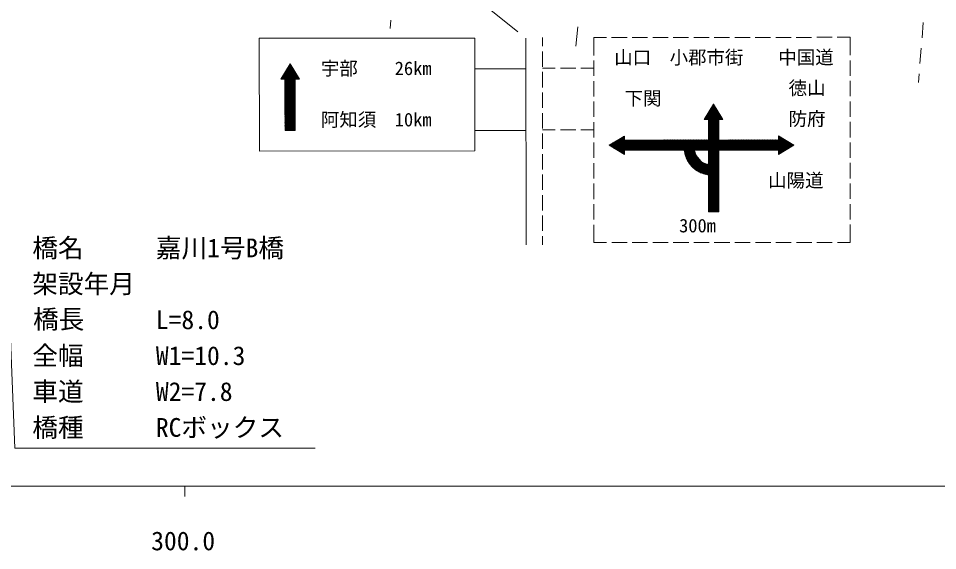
# Model space of a CAD drawing. Units: millimetres, scale not verified. Extents: x 40000 to 680000, y 20000 to 380000.
# Drawn here: x 351778 to 441410, y 198715 to 250598 of the extents above; entities that cross this region are included whole.
import ezdxf
from ezdxf.enums import TextEntityAlignment as Align

# ---------------------------------------------------------------- set-up
doc = ezdxf.new("R2010")
doc.units = ezdxf.units.MM
doc.header["$LTSCALE"] = 1000
for name, color, linetype, lineweight in [('M-BGD', 7, 'Continuous', 13), ('M-STR-HTXT', 7, 'Continuous', 13), ('M-STR-STRC', 7, 'Continuous', 13), ('M-TTL-BAND', 7, 'Continuous', 13)]:
    doc.layers.add(name, color=color, linetype=linetype, lineweight=lineweight)
doc.styles.add('ＭＳ ゴシック', font='')
doc.styles.get('ＭＳ ゴシック').set_extended_font_data('MS Gothic')

msp = doc.modelspace()

# ---------------------------------------------------------------- linework, layer by layer
at = {"layer": 'M-BGD'}
for p, q in [((388089, 250438), (388020, 249614)), ((440011, 250190), (439889, 248695)), ((406341, 249764), (406121, 247895)), ((439808, 247698), (439686, 246203)), ((439604, 245207), (439533, 244334))]:
    msp.add_line(p, q, dxfattribs=at)
at = {"layer": 'M-STR-HTXT'}
msp.add_lwpolyline([(348736, 276015), (351444, 208691), (380704, 208691)], dxfattribs=at)
at = {"layer": 'M-STR-STRC'}
for p, q in [((355869, 285405), (400466, 249275)), ((375270, 248667), (396270, 248679)), ((375270, 248667), (375277, 237667)), ((396270, 248679), (396277, 237679)), ((401270, 248682), (401282, 228512)), ((402876, 248735), (402876, 247874)), ((407876, 248738), (409126, 248739)), ((407877, 246988), (407876, 248738)), ((409626, 248739), (411126, 248740)), ((411626, 248740), (413126, 248741)), ((413626, 248741), (415126, 248742)), ((415626, 248742), (417126, 248743)), ((417626, 248744), (419126, 248744)), ((419626, 248745), (421126, 248746)), ((421626, 248746), (423126, 248747)), ((423626, 248747), (425126, 248748)), ((425626, 248748), (427126, 248749)), ((427626, 248749), (429126, 248750)), ((429626, 248751), (431126, 248751)), ((431626, 248752), (432876, 248752)), ((432876, 248752), (432877, 247002)), ((402876, 247374), (402877, 245874)), ((407878, 244988), (407877, 246488)), ((432877, 246502), (432878, 245002)), ((378272, 246168), (377383, 244668)), ((377440, 244765), (378488, 245813)), ((377485, 244668), (378541, 245725)), ((377626, 244668), (378595, 245637)), ((377646, 245112), (378435, 245901)), ((377852, 245459), (378381, 245989)), ((378963, 244669), (377971, 245661)), ((379105, 244669), (378024, 245750)), ((378057, 245806), (378328, 246077)), ((379085, 244830), (378076, 245839)), ((378866, 245191), (378129, 245927)), ((378647, 245551), (378182, 246016)), ((378428, 245911), (378234, 246105)), ((378263, 246153), (378274, 246165)), ((378272, 246168), (379183, 244669)), ((396272, 245679), (401272, 245682)), ((404127, 245736), (402877, 245735)), ((406127, 245737), (404627, 245736)), ((407877, 245738), (406627, 245737)), ((377550, 244668), (377445, 244773)), ((377691, 244668), (377498, 244862)), ((378773, 243728), (377550, 244951)), ((378773, 243869), (377603, 245039)), ((378773, 244011), (377656, 245128)), ((378773, 244152), (377708, 245217)), ((378773, 244294), (377761, 245306)), ((377768, 244668), (378648, 245549)), ((377773, 244532), (378702, 245461)), ((377773, 244390), (378755, 245373)), ((377773, 244249), (378809, 245285)), ((377773, 244108), (378862, 245197)), ((377773, 243966), (378916, 245109)), ((377773, 243825), (378969, 245021)), ((377773, 243684), (379022, 244933)), ((378773, 244435), (377813, 245395)), ((378773, 244577), (377866, 245483)), ((378822, 244669), (377919, 245572)), ((378900, 244669), (379076, 244845)), ((379041, 244669), (379129, 244757)), ((402877, 245374), (402878, 243874)), ((377583, 244668), (377383, 244668)), ((377409, 244668), (377392, 244684)), ((377773, 244668), (377583, 244668)), ((377773, 244668), (377774, 242668)), ((378773, 243586), (377773, 244587)), ((377773, 243542), (378773, 244542)), ((378773, 243445), (377773, 244445)), ((378774, 243303), (377773, 244304)), ((378774, 243162), (377773, 244162)), ((378774, 243020), (377773, 244021)), ((378774, 242879), (377773, 243879)), ((377774, 243401), (378773, 244401)), ((377774, 243260), (378773, 244259)), ((377774, 243118), (378773, 244118)), ((377774, 242977), (378773, 243976)), ((377774, 242836), (378773, 243835)), ((378774, 242669), (378773, 244669)), ((378773, 244669), (378973, 244669)), ((378973, 244669), (379183, 244669)), ((407879, 242988), (407878, 244488)), ((432878, 244502), (432879, 243002)), ((378774, 242737), (377773, 243738)), ((378774, 242596), (377773, 243596)), ((378774, 242454), (377773, 243455)), ((377774, 242694), (378773, 243694)), ((377774, 242553), (378773, 243552)), ((377774, 242412), (378774, 243411)), ((378774, 242313), (377774, 243313)), ((377774, 242270), (378774, 243270)), ((378774, 242171), (377774, 243172)), ((377774, 242129), (378774, 243128)), ((378774, 242030), (377774, 243030)), ((377774, 241988), (378774, 242987)), ((402879, 243374), (402880, 241874)), ((378774, 241888), (377774, 242889)), ((377774, 241846), (378774, 242846)), ((378774, 241747), (377774, 242747)), ((377776, 239668), (377774, 242668)), ((378775, 241605), (377774, 242606)), ((378775, 241464), (377774, 242464)), ((378775, 241322), (377774, 242323)), ((378775, 241180), (377774, 242181)), ((378775, 241039), (377774, 242040)), ((377775, 241705), (378774, 242704)), ((377775, 241564), (378774, 242563)), ((377775, 241422), (378774, 242422)), ((377775, 241281), (378774, 242280)), ((377775, 241140), (378774, 242139)), ((378774, 242669), (378776, 239669)), ((407880, 240988), (407879, 242488)), ((419569, 242245), (418660, 240744)), ((419061, 241405), (419693, 242037)), ((419278, 241764), (419640, 242126)), ((419995, 241529), (419460, 242064)), ((419495, 242123), (419587, 242215)), ((419788, 241877), (419513, 242152)), ((419581, 242226), (419566, 242240)), ((419569, 242245), (420460, 240745)), ((432879, 242502), (432880, 241002)), ((378775, 240897), (377774, 241898)), ((378775, 240756), (377774, 241757)), ((377775, 240998), (378774, 241998)), ((377775, 240857), (378774, 241856)), ((377775, 240716), (378774, 241715)), ((378775, 240614), (377775, 241615)), ((377775, 240574), (378775, 241574)), ((378775, 240473), (377775, 241474)), ((377775, 240433), (378775, 241432)), ((378775, 240331), (377775, 241332)), ((377775, 240292), (378775, 241291)), ((378775, 240190), (377775, 241191)), ((377775, 240150), (378775, 241150)), ((402880, 241374), (402881, 239874)), ((418683, 240744), (419798, 241860)), ((418824, 240744), (419851, 241771)), ((418843, 241046), (419745, 241948)), ((420071, 240039), (418926, 241183)), ((418966, 240744), (419903, 241682)), ((420071, 240180), (418980, 241271)), ((420070, 240322), (419033, 241359)), ((419070, 240708), (419956, 241594)), ((419070, 240566), (420009, 241505)), ((419070, 240425), (420062, 241416)), ((419070, 240284), (420114, 241327)), ((419071, 240142), (420167, 241239)), ((419071, 240001), (420220, 241150)), ((420070, 240463), (419086, 241447)), ((420070, 240605), (419140, 241535)), ((420071, 240745), (419193, 241624)), ((420213, 240745), (419246, 241712)), ((420354, 240745), (419300, 241800)), ((420409, 240832), (419353, 241888)), ((420202, 241181), (419406, 241976)), ((378775, 240048), (377775, 241049)), ((377775, 240009), (378775, 241008)), ((378776, 239907), (377775, 240908)), ((378776, 239765), (377775, 240766)), ((378731, 239669), (377775, 240625)), ((378590, 239669), (377775, 240483)), ((378448, 239669), (377775, 240342)), ((377776, 239868), (378775, 240867)), ((377776, 239726), (378775, 240726)), ((377859, 239668), (378775, 240584)), ((378001, 239668), (378775, 240443)), ((378142, 239668), (378775, 240302)), ((407881, 238988), (407880, 240488)), ((419070, 240744), (418660, 240744)), ((418799, 240744), (418713, 240831)), ((418941, 240744), (418766, 240919)), ((420071, 239756), (418819, 241007)), ((420071, 239897), (418873, 241095)), ((419070, 240744), (419071, 238748)), ((420071, 239614), (419070, 240615)), ((420071, 239473), (419070, 240473)), ((420071, 239331), (419070, 240332)), ((419071, 239860), (420272, 241061)), ((419071, 239718), (420070, 240718)), ((419071, 239577), (420070, 240576)), ((419071, 239436), (420070, 240435)), ((419071, 239294), (420070, 240294)), ((420071, 238741), (420070, 240745)), ((420070, 240745), (420460, 240745)), ((420098, 240745), (420325, 240973)), ((420239, 240745), (420378, 240884)), ((420381, 240745), (420431, 240795)), ((432880, 240502), (432881, 239002)), ((378307, 239668), (377775, 240200)), ((378166, 239668), (377775, 240059)), ((378024, 239668), (377776, 239917)), ((377883, 239668), (377776, 239776)), ((378776, 239669), (377776, 239668)), ((378284, 239668), (378775, 240160)), ((378425, 239669), (378775, 240019)), ((378567, 239669), (378776, 239878)), ((378708, 239669), (378776, 239736)), ((396276, 239679), (401276, 239682)), ((404131, 239736), (402881, 239735)), ((402881, 239374), (402882, 237874)), ((406131, 239737), (404631, 239736)), ((407881, 239738), (406631, 239737)), ((418086, 237743), (420071, 239728)), ((418228, 237744), (420071, 239587)), ((418370, 237745), (420071, 239446)), ((420071, 239190), (419070, 240190)), ((419071, 239153), (420071, 240152)), ((420071, 239048), (419071, 240049)), ((419071, 239012), (420071, 240011)), ((420071, 238907), (419071, 239907)), ((419071, 238870), (420071, 239870)), ((420071, 238765), (419071, 239766)), ((420953, 237743), (419071, 239624)), ((420811, 237742), (419071, 239483)), ((420670, 237742), (419071, 239341)), ((407882, 236988), (407881, 238488)), ((410881, 239130), (409382, 238239)), ((409474, 238183), (409748, 238457)), ((409562, 238129), (410096, 238664)), ((409650, 238076), (410445, 238871)), ((409738, 238023), (410793, 239078)), ((410882, 237348), (409764, 238466)), ((409826, 237969), (410881, 239024)), ((410882, 237489), (409853, 238519)), ((409915, 237916), (410881, 238883)), ((410882, 237631), (409941, 238571)), ((410003, 237863), (410881, 238741)), ((410914, 237740), (410030, 238624)), ((410091, 237809), (411021, 238740)), ((411056, 237740), (410119, 238677)), ((410179, 237756), (411163, 238740)), ((411197, 237740), (410208, 238730)), ((410267, 237703), (411304, 238740)), ((411339, 237740), (410296, 238782)), ((410355, 237649), (411446, 238740)), ((411480, 237740), (410385, 238835)), ((410443, 237596), (411587, 238740)), ((411621, 237740), (410474, 238888)), ((410531, 237542), (411729, 238740)), ((411763, 237740), (410562, 238940)), ((410619, 237489), (411870, 238740)), ((410881, 238763), (410651, 238993)), ((410881, 238904), (410740, 239046)), ((410881, 239046), (410829, 239098)), ((410881, 238740), (410881, 239130)), ((413881, 238741), (410881, 238740)), ((411904, 237740), (410904, 238740)), ((411011, 237740), (412012, 238740)), ((412046, 237740), (411046, 238740)), ((411153, 237740), (412153, 238740)), ((412187, 237740), (411187, 238740)), ((411294, 237740), (412295, 238741)), ((412328, 237740), (411328, 238740)), ((411436, 237740), (412436, 238741)), ((412470, 237740), (411470, 238740)), ((411577, 237740), (412578, 238741)), ((412611, 237740), (411611, 238740)), ((411718, 237740), (412719, 238741)), ((412752, 237740), (411752, 238740)), ((411860, 237740), (412861, 238741)), ((412894, 237740), (411894, 238740)), ((412001, 237740), (413002, 238741)), ((413035, 237740), (412035, 238740)), ((412143, 237740), (413144, 238741)), ((413177, 237740), (412176, 238740)), ((412284, 237740), (413285, 238741)), ((413318, 237740), (412318, 238741)), ((412426, 237740), (413427, 238741)), ((413459, 237740), (412459, 238741)), ((412567, 237740), (413568, 238741)), ((413601, 237741), (412601, 238741)), ((412709, 237740), (413710, 238741)), ((413742, 237741), (412742, 238741)), ((412850, 237740), (413851, 238741)), ((413883, 237741), (412883, 238741)), ((412992, 237740), (413993, 238742)), ((414025, 237741), (413025, 238741)), ((413133, 237740), (414134, 238742)), ((414166, 237741), (413166, 238741)), ((413275, 237740), (414276, 238742)), ((414308, 237741), (413307, 238741)), ((413416, 237740), (414418, 238742)), ((414449, 237741), (413449, 238741)), ((413557, 237741), (414559, 238742)), ((414590, 237741), (413590, 238741)), ((413699, 237741), (414701, 238743)), ((414732, 237741), (413731, 238741)), ((413840, 237741), (414843, 238743)), ((414873, 237741), (413873, 238741)), ((413881, 238741), (419071, 238748)), ((413982, 237741), (414984, 238743)), ((415014, 237741), (414014, 238742)), ((414123, 237741), (415126, 238743)), ((415156, 237741), (414155, 238742)), ((414265, 237741), (415267, 238743)), ((415297, 237741), (414296, 238742)), ((414406, 237741), (415409, 238743)), ((415439, 237741), (414438, 238742)), ((414548, 237741), (415551, 238744)), ((415580, 237741), (414579, 238742)), ((414689, 237741), (415692, 238744)), ((415721, 237741), (414720, 238743)), ((414831, 237741), (415834, 238744)), ((415863, 237741), (414861, 238743)), ((414972, 237741), (415975, 238744)), ((416004, 237741), (415002, 238743)), ((415114, 237741), (416117, 238744)), ((416146, 237741), (415144, 238743)), ((415255, 237741), (416259, 238745)), ((416287, 237741), (415285, 238743)), ((415397, 237741), (416400, 238745)), ((416428, 237741), (415426, 238744)), ((415538, 237741), (416542, 238745)), ((416570, 237741), (415567, 238744)), ((415679, 237741), (416683, 238745)), ((420074, 234379), (415709, 238744)), ((415821, 237741), (416825, 238745)), ((420074, 234520), (415850, 238744)), ((415962, 237741), (416967, 238746)), ((420074, 234662), (415991, 238744)), ((416104, 237741), (417108, 238746)), ((420074, 234803), (416132, 238744)), ((416245, 237741), (417250, 238746)), ((418072, 236946), (416274, 238745)), ((416387, 237741), (417392, 238746)), ((417846, 237313), (416415, 238745)), ((416528, 237741), (417533, 238746)), ((417763, 237538), (416556, 238745)), ((416670, 237741), (417675, 238747)), ((417720, 237723), (416697, 238745)), ((416719, 237649), (417816, 238747)), ((416739, 237528), (417958, 238747)), ((416764, 237411), (418100, 238747)), ((416793, 237299), (418241, 238747)), ((416826, 237190), (418383, 238747)), ((417842, 237742), (416838, 238745)), ((416862, 237085), (418524, 238748)), ((416902, 236984), (418666, 238748)), ((417982, 237743), (416980, 238746)), ((418123, 237744), (417121, 238746)), ((418264, 237744), (417262, 238746)), ((418405, 237745), (417403, 238746)), ((418545, 237746), (417545, 238746)), ((418686, 237746), (417686, 238747)), ((417802, 237742), (418808, 238748)), ((418827, 237747), (417827, 238747)), ((417944, 237743), (418949, 238748)), ((418967, 237748), (417968, 238747)), ((420072, 236784), (418110, 238747)), ((420072, 236926), (418251, 238747)), ((420072, 237067), (418392, 238747)), ((418512, 237746), (420071, 239304)), ((420072, 237209), (418533, 238748)), ((418654, 237746), (420071, 239163)), ((420072, 237350), (418674, 238748)), ((418797, 237747), (420071, 239022)), ((420072, 237492), (418816, 238748)), ((418939, 237748), (420071, 238880)), ((420072, 237633), (418957, 238748)), ((420529, 237742), (419071, 239200)), ((420388, 237742), (419071, 239058)), ((420246, 237742), (419071, 238917)), ((420105, 237741), (419071, 238775)), ((419072, 237598), (420215, 238742)), ((419072, 237740), (420074, 238741)), ((419073, 237457), (420357, 238742)), ((419073, 237316), (420499, 238742)), ((419073, 237175), (420640, 238742)), ((419074, 236752), (421065, 238743)), ((419074, 237034), (420782, 238742)), ((419074, 236893), (420923, 238742)), ((420071, 238741), (425881, 238748)), ((421094, 237743), (420095, 238741)), ((420205, 237742), (421207, 238743)), ((421235, 237743), (420236, 238742)), ((420347, 237742), (421348, 238743)), ((421376, 237743), (420378, 238742)), ((420489, 237742), (421490, 238743)), ((421518, 237743), (420519, 238742)), ((420630, 237742), (421631, 238743)), ((421659, 237743), (420660, 238742)), ((420772, 237742), (421773, 238743)), ((421800, 237744), (420801, 238742)), ((420913, 237742), (421915, 238744)), ((421941, 237744), (420943, 238742)), ((421055, 237743), (422056, 238744)), ((422083, 237744), (421084, 238743)), ((421197, 237743), (422198, 238744)), ((422224, 237744), (421225, 238743)), ((421338, 237743), (422339, 238744)), ((422365, 237744), (421366, 238743)), ((421480, 237743), (422481, 238744)), ((422506, 237744), (421508, 238743)), ((421621, 237743), (422622, 238745)), ((422648, 237745), (421649, 238743)), ((421763, 237743), (422764, 238745)), ((422789, 237745), (421790, 238744)), ((421904, 237744), (422906, 238745)), ((422930, 237745), (421931, 238744)), ((422046, 237744), (423047, 238745)), ((423071, 237745), (422073, 238744)), ((422188, 237744), (423189, 238745)), ((423213, 237745), (422214, 238744)), ((422329, 237744), (423330, 238745)), ((423354, 237745), (422355, 238744)), ((422471, 237744), (423472, 238746)), ((423495, 237746), (422496, 238744)), ((422612, 237744), (423614, 238746)), ((423636, 237746), (422638, 238745)), ((422754, 237745), (423755, 238746)), ((423778, 237746), (422779, 238745)), ((422896, 237745), (423897, 238746)), ((423919, 237746), (422920, 238745)), ((423037, 237745), (424038, 238746)), ((424060, 237746), (423061, 238745)), ((423179, 237745), (424180, 238746)), ((424201, 237746), (423203, 238745)), ((423320, 237745), (424322, 238747)), ((424343, 237747), (423344, 238745)), ((423462, 237746), (424463, 238747)), ((424484, 237747), (423485, 238746)), ((423604, 237746), (424605, 238747)), ((424625, 237747), (423626, 238746)), ((423745, 237746), (424746, 238747)), ((424766, 237747), (423768, 238746)), ((423887, 237746), (424888, 238747)), ((424908, 237747), (423909, 238746)), ((424028, 237746), (425030, 238747)), ((425049, 237747), (424050, 238746)), ((424170, 237746), (425171, 238748)), ((425190, 237748), (424191, 238746)), ((424312, 237747), (425313, 238748)), ((425331, 237748), (424333, 238747)), ((424453, 237747), (425454, 238748)), ((425473, 237748), (424474, 238747)), ((424595, 237747), (425596, 238748)), ((425614, 237748), (424615, 238747)), ((424736, 237747), (425737, 238748)), ((425755, 237748), (424756, 238747)), ((424878, 237747), (425879, 238748)), ((426146, 237499), (424898, 238747)), ((425019, 237747), (426214, 238941)), ((426234, 237552), (425039, 238747)), ((425161, 237748), (426302, 238889)), ((426322, 237606), (425180, 238748)), ((425303, 237748), (426391, 238836)), ((426410, 237659), (425321, 238748)), ((425444, 237748), (426480, 238784)), ((426498, 237713), (425463, 238748)), ((425586, 237748), (426569, 238731)), ((426586, 237766), (425604, 238748)), ((425727, 237748), (426658, 238678)), ((426674, 237819), (425745, 238748)), ((425869, 237748), (426746, 238626)), ((425881, 238748), (425881, 239138)), ((425881, 239138), (427382, 238249)), ((425881, 239033), (425947, 239099)), ((425881, 238892), (426036, 239047)), ((426938, 237980), (425881, 239037)), ((425881, 238751), (426125, 238994)), ((426850, 237926), (425881, 238895)), ((426762, 237873), (425881, 238754)), ((425882, 237620), (426835, 238573)), ((425882, 237479), (426924, 238520)), ((425885, 237340), (427013, 238468)), ((427026, 238033), (425978, 239081)), ((427114, 238087), (426325, 238875)), ((427202, 238140), (426672, 238670)), ((427290, 238194), (427020, 238464)), ((432881, 238502), (432882, 237002)), ((375277, 237667), (396277, 237679)), ((409382, 238239), (410882, 237330)), ((409386, 238236), (409400, 238250)), ((409493, 238172), (409409, 238255)), ((409852, 237954), (409498, 238308)), ((410210, 237737), (409587, 238361)), ((410569, 237519), (409675, 238413)), ((410707, 237436), (410882, 237611)), ((410882, 237740), (416707, 237741)), ((410882, 237740), (410882, 237330)), ((418960, 235351), (416730, 237581)), ((416946, 236886), (417730, 237670)), ((416992, 236791), (417758, 237557)), ((419072, 237748), (417716, 237741)), ((419075, 236338), (419072, 237748)), ((420073, 236643), (419072, 237643)), ((419075, 236611), (420072, 237608)), ((425882, 237748), (420072, 237741)), ((420075, 231745), (420072, 237741)), ((427382, 238249), (425882, 237338)), ((425882, 237748), (425882, 237338)), ((426058, 237445), (425882, 237621)), ((426245, 237559), (427102, 238415)), ((426606, 237778), (427190, 238363)), ((426966, 237997), (427279, 238310)), ((427326, 238216), (427368, 238257)), ((427378, 238247), (427367, 238258)), ((402882, 237374), (402883, 235874)), ((410795, 237382), (410882, 237469)), ((418783, 235387), (416766, 237404)), ((418587, 235441), (416820, 237208)), ((418363, 235523), (416902, 236985)), ((418088, 235657), (417036, 236710)), ((417042, 236699), (417792, 237449)), ((417094, 236610), (417831, 237347)), ((417149, 236524), (417876, 237251)), ((417207, 236440), (417926, 237159)), ((417268, 236360), (417980, 237072)), ((417331, 236282), (418039, 236989)), ((417397, 236206), (418101, 236911)), ((417466, 236133), (418168, 236836)), ((417537, 236063), (418240, 236766)), ((417611, 235995), (418315, 236700)), ((417687, 235930), (418394, 236638)), ((418298, 235552), (420072, 237326)), ((420074, 234945), (418335, 236683)), ((418398, 235510), (420072, 237184)), ((418500, 235471), (420072, 237043)), ((418606, 235435), (420072, 236902)), ((418716, 235404), (420072, 236760)), ((420073, 236501), (419072, 237501)), ((420073, 236360), (419073, 237360)), ((420073, 236218), (419073, 237218)), ((420073, 236077), (419073, 237076)), ((420073, 235935), (419074, 236934)), ((420073, 235794), (419074, 236793)), ((420073, 235652), (419074, 236651)), ((419075, 236470), (420072, 237467)), ((425970, 237392), (425882, 237480)), ((425882, 237338), (425882, 237338)), ((407884, 234988), (407883, 236488)), ((417594, 236010), (417388, 236216)), ((417766, 235868), (418478, 236580)), ((417848, 235808), (418566, 236527)), ((417932, 235751), (418659, 236478)), ((418019, 235697), (418756, 236434)), ((418109, 235645), (418859, 236396)), ((418202, 235597), (418968, 236363)), ((420073, 235086), (418702, 236458)), ((418830, 235376), (420073, 236619)), ((420073, 235228), (418927, 236374)), ((418948, 235353), (420073, 236478)), ((419062, 235325), (420073, 236336)), ((419062, 235184), (420073, 236195)), ((419063, 235043), (420073, 236053)), ((419063, 234903), (420073, 235912)), ((419064, 234762), (420073, 235771)), ((420073, 235511), (419075, 236509)), ((420073, 235369), (419075, 236367)), ((432883, 236502), (432884, 235002)), ((402883, 235374), (402884, 233874)), ((419075, 231744), (419062, 235336)), ((420074, 234237), (419062, 235249)), ((420074, 234096), (419063, 235107)), ((420074, 233954), (419063, 234965)), ((419064, 234621), (420073, 235629)), ((419065, 234480), (420073, 235488)), ((419066, 234339), (420073, 235347)), ((419066, 234198), (420073, 235205)), ((419067, 234057), (420073, 235064)), ((419067, 233916), (420074, 234923)), ((407885, 232988), (407884, 234488)), ((420074, 233813), (419064, 234823)), ((420074, 233671), (419064, 234681)), ((420074, 233530), (419065, 234539)), ((420074, 233388), (419065, 234397)), ((420075, 233247), (419066, 234255)), ((420075, 233105), (419066, 234113)), ((420075, 232964), (419067, 233971)), ((419068, 233775), (420074, 234781)), ((419068, 233635), (420074, 234640)), ((419069, 233494), (420074, 234499)), ((419069, 233353), (420074, 234357)), ((419070, 233212), (420074, 234216)), ((419070, 233071), (420074, 234075)), ((432884, 234502), (432885, 233002)), ((402884, 233374), (402885, 231874)), ((420075, 232822), (419067, 233829)), ((420075, 232681), (419068, 233687)), ((420075, 232539), (419069, 233545)), ((420075, 232398), (419069, 233403)), ((420075, 232256), (419070, 233262)), ((420075, 232115), (419070, 233120)), ((419071, 232930), (420074, 233933)), ((419071, 232789), (420074, 233792)), ((419072, 232648), (420074, 233651)), ((419072, 232508), (420074, 233509)), ((419073, 232367), (420074, 233368)), ((419074, 232226), (420075, 233227)), ((419074, 232085), (420075, 233085)), ((407886, 230988), (407885, 232488)), ((420075, 231973), (419071, 232978)), ((420075, 231832), (419071, 232836)), ((420020, 231745), (419072, 232694)), ((419879, 231745), (419072, 232552)), ((419738, 231745), (419073, 232410)), ((419596, 231745), (419073, 232268)), ((419075, 231944), (420075, 232944)), ((419075, 231803), (420075, 232803)), ((419158, 231745), (420075, 232661)), ((419300, 231745), (420075, 232520)), ((419441, 231745), (420075, 232379)), ((419583, 231745), (420075, 232237)), ((432885, 232502), (432886, 231002)), ((402886, 231374), (402886, 229874)), ((419455, 231745), (419074, 232126)), ((419314, 231745), (419074, 231984)), ((419172, 231745), (419075, 231842)), ((419075, 231744), (420075, 231745)), ((419724, 231745), (420075, 232096)), ((419866, 231745), (420075, 231955)), ((420007, 231745), (420075, 231813)), ((407887, 228738), (407886, 230488)), ((432886, 230502), (432887, 228752)), ((402887, 229374), (402887, 228513)), ((407887, 228738), (409137, 228739)), ((409637, 228739), (411137, 228740)), ((411637, 228740), (413137, 228741)), ((413637, 228741), (415137, 228742)), ((415637, 228742), (417137, 228743)), ((417637, 228744), (419137, 228744)), ((419637, 228745), (421137, 228746)), ((421637, 228746), (423137, 228747)), ((423637, 228747), (425137, 228748)), ((425637, 228748), (427137, 228749)), ((427637, 228749), (429137, 228750)), ((429637, 228751), (431137, 228751)), ((431637, 228752), (432887, 228752))]:
    msp.add_line(p, q, dxfattribs=at)
for centre, radius, start, end in [((419412, 238033), 2720, 186.15885, 262.60744), ((419411, 238022), 1717, 189.40189, 258.73306)]:
    msp.add_arc(centre, radius, start, end, dxfattribs=at)
at = {"layer": 'M-TTL-BAND'}
for p, q in [((40000, 205000), (579000, 205000)), ((368000, 205000), (368000, 204000))]:
    msp.add_line(p, q, dxfattribs=at)

# ---------------------------------------------------------------- texts
at = {"layer": 'M-STR-HTXT', "style": 'ＭＳ ゴシック'}
for s, p in [('橋名', (353137, 226755)), ('嘉川1号B橋', (365182, 226755)), ('架設年月', (353137, 223255)), ('橋長', (353206, 219806)), ('L=8.0', (365182, 219755)), ('全幅', (353137, 216255)), ('W1=10.3', (365182, 216255)), ('車道', (353137, 212755)), ('W2=7.8', (365182, 212755)), ('橋種', (353137, 209255)), ('RCボックス', (365182, 209255))]:
    msp.add_text(s, height=1833, dxfattribs=at).set_placement(p, align=Align.BOTTOM_LEFT)
at = {"layer": 'M-STR-STRC', "style": 'ＭＳ ゴシック'}
for s, p in [('山口\u3000小郡市街', (409877, 245739)), ('中国道', (425877, 245748)), ('宇部\u3000\u300026km', (381273, 244670)), ('徳山', (426879, 242749)), ('下関', (410880, 241740)), ('阿知須\u300010km', (381276, 239670)), ('防府', (426881, 239749)), ('山陽道', (424884, 233748)), ('300m', (416204, 229340))]:
    msp.add_text(s, height=1320, rotation=0.033, dxfattribs=at).set_placement(p, align=Align.BOTTOM_LEFT)
at = {"layer": 'M-TTL-BAND', "style": 'ＭＳ ゴシック'}
msp.add_text('300.0', height=1833, dxfattribs=at).set_placement((367844, 198195), align=Align.BOTTOM_CENTER)

doc.saveas('drawing.dxf')
